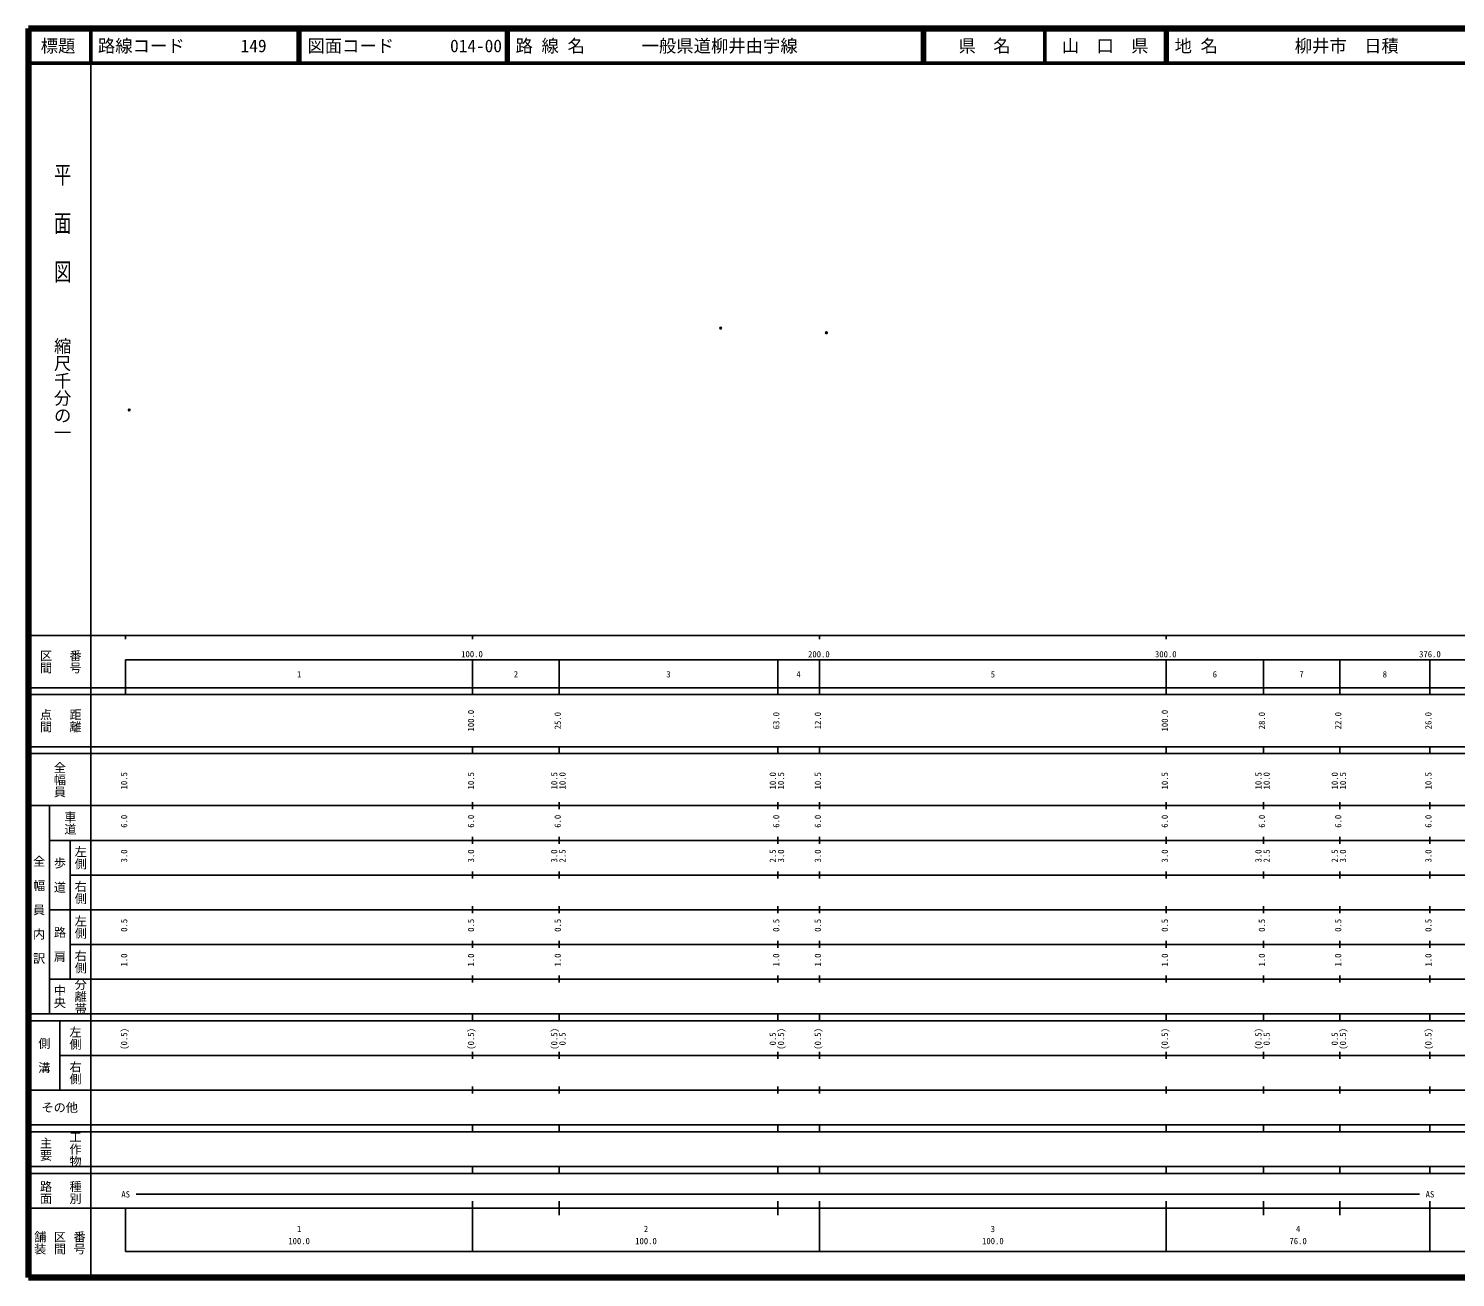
# Model space of a CAD drawing. Units: millimetres on the paper. Extents: x 40 to 680, y 20 to 380.
# Drawn here: x 40 to 451.4, y 20 to 380 of the extents above; entities that cross this region are included whole.
import ezdxf
from ezdxf.enums import TextEntityAlignment as Align

# ---------------------------------------------------------------- set-up
doc = ezdxf.new("R2010")
doc.units = ezdxf.units.MM
doc.header["$PDMODE"] = 32
doc.header["$PDSIZE"] = 0.5
doc.layers.add('M-OTRS', color=6, linetype='Continuous')
doc.layers.add('M-TTL-TXT', color=7, linetype='Continuous')
for name, color, linetype, lineweight in [('M-TTL', 2, 'Continuous', 140), ('M-TTL-BAND', 7, 'Continuous', 25), ('M-TTL-LINE', 7, 'Continuous', 50)]:
    doc.layers.add(name, color=color, linetype=linetype, lineweight=lineweight)
doc.styles.add('@ＭＳ ゴシック', font='')
doc.styles.add('ＭＳ ゴシック', font='')
doc.styles.get('@ＭＳ ゴシック').set_extended_font_data('@MS Gothic')
doc.styles.get('ＭＳ ゴシック').set_extended_font_data('MS Gothic')

msp = doc.modelspace()

# ---------------------------------------------------------------- linework, layer by layer
at = {"layer": 'M-OTRS'}
for p in [(239.531, 293.653), (270.023, 292.317), (69.039, 270.032)]:
    msp.add_point(p, dxfattribs=at)
at = {"layer": 'M-TTL'}
for p, q in [((40, 380), (40, 20)), ((680, 380), (40, 380)), ((40, 20), (680, 20))]:
    msp.add_line(p, q, dxfattribs=at)
at = {"layer": 'M-TTL-BAND'}
for p, q in [((58, 370), (58, 20)), ((40, 205), (579, 205)), ((68, 205), (68, 204)), ((168, 205), (168, 204)), ((268, 205), (268, 204)), ((368, 205), (368, 204)), ((68, 198), (579, 198)), ((68, 198), (68, 188)), ((168, 188), (168, 198)), ((193, 188), (193, 198)), ((256, 188), (256, 198)), ((268, 188), (268, 198)), ((368, 188), (368, 198)), ((396, 188), (396, 198)), ((418, 188), (418, 198)), ((444, 188), (444, 198)), ((40, 190), (579, 190)), ((40, 188), (579, 188)), ((40, 173), (579, 173)), ((168, 171), (168, 173)), ((193, 171), (193, 173)), ((256, 171), (256, 173)), ((268, 171), (268, 173)), ((368, 171), (368, 173)), ((396, 171), (396, 173)), ((418, 171), (418, 173)), ((444, 171), (444, 173)), ((40, 171), (579, 171)), ((168, 155), (168, 157)), ((193, 155), (193, 157)), ((256, 155), (256, 157)), ((268, 155), (268, 157)), ((368, 155), (368, 157)), ((396, 155), (396, 157)), ((418, 155), (418, 157)), ((444, 155), (444, 157)), ((40, 156), (579, 156)), ((46, 96), (46, 156)), ((46, 146), (579, 146)), ((52, 146), (52, 106)), ((168, 145), (168, 147)), ((193, 145), (193, 147)), ((256, 145), (256, 147)), ((268, 145), (268, 147)), ((368, 145), (368, 147)), ((396, 145), (396, 147)), ((418, 145), (418, 147)), ((444, 145), (444, 147)), ((52, 136), (579, 136)), ((168, 135), (168, 137)), ((193, 135), (193, 137)), ((256, 135), (256, 137)), ((268, 135), (268, 137)), ((368, 135), (368, 137)), ((396, 135), (396, 137)), ((418, 135), (418, 137)), ((444, 135), (444, 137)), ((46, 126), (579, 126)), ((168, 125), (168, 127)), ((193, 125), (193, 127)), ((256, 125), (256, 127)), ((268, 125), (268, 127)), ((368, 125), (368, 127)), ((396, 125), (396, 127)), ((418, 125), (418, 127)), ((444, 125), (444, 127)), ((52, 116), (579, 116)), ((168, 115), (168, 117)), ((193, 115), (193, 117)), ((256, 115), (256, 117)), ((268, 115), (268, 117)), ((368, 115), (368, 117)), ((396, 115), (396, 117)), ((418, 115), (418, 117)), ((444, 115), (444, 117)), ((168, 105), (168, 107)), ((193, 105), (193, 107)), ((256, 105), (256, 107)), ((268, 105), (268, 107)), ((368, 105), (368, 107)), ((396, 105), (396, 107)), ((418, 105), (418, 107)), ((444, 105), (444, 107)), ((46, 106), (579, 106)), ((40, 96), (579, 96)), ((168, 94), (168, 96)), ((193, 94), (193, 96)), ((256, 94), (256, 96)), ((268, 94), (268, 96)), ((368, 94), (368, 96)), ((396, 94), (396, 96)), ((418, 94), (418, 96)), ((444, 94), (444, 96)), ((40, 94), (579, 94)), ((49, 94), (49, 74)), ((49, 84), (579, 84)), ((168, 83), (168, 85)), ((193, 83), (193, 85)), ((256, 83), (256, 85)), ((268, 83), (268, 85)), ((368, 83), (368, 85)), ((396, 83), (396, 85)), ((418, 83), (418, 85)), ((444, 83), (444, 85)), ((168, 73), (168, 75)), ((193, 73), (193, 75)), ((256, 73), (256, 75)), ((268, 73), (268, 75)), ((368, 73), (368, 75)), ((396, 73), (396, 75)), ((418, 73), (418, 75)), ((444, 73), (444, 75)), ((40, 74), (579, 74)), ((40, 64), (579, 64)), ((40, 62), (579, 62)), ((168, 62), (168, 64)), ((193, 62), (193, 64)), ((256, 62), (256, 64)), ((268, 62), (268, 64)), ((368, 62), (368, 64)), ((396, 62), (396, 64)), ((418, 62), (418, 64)), ((444, 62), (444, 64)), ((40, 52), (579, 52)), ((40, 50), (579, 50)), ((168, 50), (168, 52)), ((193, 50), (193, 52)), ((256, 50), (256, 52)), ((268, 50), (268, 52)), ((368, 50), (368, 52)), ((396, 50), (396, 52)), ((418, 50), (418, 52)), ((444, 50), (444, 52)), ((71, 44), (441, 44)), ((168, 27.5), (168, 42)), ((193, 38), (193, 42)), ((256, 38), (256, 42)), ((268, 27.5), (268, 42)), ((368, 27.5), (368, 42)), ((396, 38), (396, 42)), ((418, 38), (418, 42)), ((444, 27.5), (444, 42)), ((40, 40), (579, 40)), ((68, 40), (68, 27.5)), ((68, 27.5), (579, 27.5))]:
    msp.add_line(p, q, dxfattribs=at)
at = {"layer": 'M-TTL-LINE'}
for p, q in [((58, 380), (58, 370)), ((117.75, 380), (117.75, 370)), ((118.25, 380), (118.25, 370)), ((177.75, 380), (177.75, 370)), ((178.25, 380), (178.25, 370)), ((297.75, 380), (297.75, 370)), ((298.25, 380), (298.25, 370)), ((333, 380), (333, 370)), ((367.75, 380), (367.75, 370)), ((368.25, 380), (368.25, 370)), ((40, 370), (680, 370))]:
    msp.add_line(p, q, dxfattribs=at)

# ---------------------------------------------------------------- texts
at = {"layer": 'M-TTL-BAND', "style": '@ＭＳ ゴシック', "width": 1.4}
msp.add_text('平  面  図', height=3.666, rotation=270, dxfattribs=at).set_placement((49.777, 306.475), align=Align.MIDDLE_RIGHT)
at = {"layer": 'M-TTL-BAND', "style": '@ＭＳ ゴシック'}
msp.add_text('縮尺千分の一', height=3.666, rotation=270, dxfattribs=at).set_placement((49.777, 261.03), align=Align.MIDDLE_RIGHT)
for s, p in [('区間', (45, 197.5)), ('番号', (53.5, 197.5)), ('点間', (45, 180.5)), ('距離', (53.5, 180.5)), ('全幅員', (49, 163.5)), ('車道', (52, 151)), ('左側', (55, 141)), ('全\u3000幅\u3000員\u3000内\u3000訳', (43, 126)), ('歩\u3000道', (49, 136)), ('右側', (55, 131)), ('左側', (55, 121)), ('路\u3000肩', (49, 116)), ('右側', (55, 111)), ('中央', (49, 101)), ('分離帯', (55, 101)), ('左側', (53.5, 89)), ('側\u3000溝', (44.5, 84)), ('右側', (53.5, 79)), ('工作物', (53.5, 57)), ('主要', (45, 57)), ('路面', (45, 44.5)), ('種別', (53.5, 44.5)), ('舗装', (43.333, 30)), ('区間', (49, 30)), ('番号', (54.667, 30))]:
    msp.add_text(s, height=2.566, rotation=270, dxfattribs=at).set_placement(p, align=Align.MIDDLE_CENTER)
at = {"layer": 'M-TTL-BAND', "style": 'ＭＳ ゴシック'}
for s, p in [('100.0', (167.844, 198.195)), ('200.0', (267.844, 198.195)), ('300.0', (367.844, 198.195)), ('376.0', (444, 198.195)), ('1', (118, 192.405)), ('2', (180.5, 192.405)), ('3', (224.5, 192.405)), ('4', (262, 192.405)), ('5', (318, 192.405)), ('6', (382, 192.405)), ('7', (407, 192.405)), ('8', (431, 192.405)), ('AS', (68, 42.5)), ('AS', (444, 42.5)), ('1', (118, 32.523)), ('2', (218, 32.523)), ('3', (318, 32.523)), ('4', (406, 32.523)), ('100.0', (118, 29.033)), ('100.0', (218, 29.033)), ('100.0', (318, 29.033)), ('76.0', (406, 29.033))]:
    msp.add_text(s, height=1.833, dxfattribs=at).set_placement(p, align=Align.BOTTOM_CENTER)
for s, p in [('100.0', (169, 180.5)), ('25.0', (194, 180.5)), ('63.0', (257, 180.5)), ('12.0', (269, 180.5)), ('100.0', (369, 180.5)), ('28.0', (397, 180.5)), ('22.0', (419, 180.5)), ('26.0', (445, 180.5)), ('10.5', (69, 163.174)), ('10.5', (169, 163.174)), ('10.5', (193, 163.174)), ('10.0', (195.37, 163.174)), ('10.0', (256, 163.174)), ('10.5', (258.37, 163.174)), ('10.5', (269, 163.174)), ('10.5', (369, 163.174)), ('10.5', (396, 163.174)), ('10.0', (398.37, 163.174)), ('10.0', (418, 163.174)), ('10.5', (420.37, 163.174)), ('10.5', (445, 163.174)), ('6.0', (69, 151.5)), ('6.0', (169, 151.5)), ('6.0', (194, 151.5)), ('6.0', (257, 151.5)), ('6.0', (269, 151.5)), ('6.0', (369, 151.5)), ('6.0', (397, 151.5)), ('6.0', (419, 151.5)), ('6.0', (445, 151.5)), ('3.0', (69, 141.5)), ('3.0', (169, 141.5)), ('3.0', (193, 141.5)), ('2.5', (195.37, 141.5)), ('2.5', (256, 141.5)), ('3.0', (258.37, 141.5)), ('3.0', (269, 141.5)), ('3.0', (369, 141.5)), ('3.0', (396, 141.5)), ('2.5', (398.37, 141.5)), ('2.5', (418, 141.5)), ('3.0', (420.37, 141.5)), ('3.0', (445, 141.5)), ('0.5', (69, 121.5)), ('0.5', (169, 121.5)), ('0.5', (194, 121.5)), ('0.5', (257, 121.5)), ('0.5', (269, 121.5)), ('0.5', (369, 121.5)), ('0.5', (397, 121.5)), ('0.5', (419, 121.5)), ('0.5', (445, 121.5)), ('1.0', (69, 111.5)), ('1.0', (169, 111.5)), ('1.0', (194, 111.5)), ('1.0', (257, 111.5)), ('1.0', (269, 111.5)), ('1.0', (369, 111.5)), ('1.0', (397, 111.5)), ('1.0', (419, 111.5)), ('1.0', (445, 111.5)), ('(0.5)', (69, 88.764)), ('(0.5)', (169, 88.764)), ('(0.5)', (193, 88.764)), ('(0.5)', (258.37, 88.764)), ('(0.5)', (269, 88.764)), ('(0.5)', (369, 88.764)), ('(0.5)', (396, 88.764)), ('(0.5)', (420.37, 88.764)), ('(0.5)', (445, 88.764)), ('0.5', (195.37, 88.764)), ('0.5', (256, 88.764)), ('0.5', (398.37, 88.764)), ('0.5', (418, 88.764))]:
    msp.add_text(s, height=1.833, rotation=90, dxfattribs=at).set_placement(p, align=Align.BOTTOM_CENTER)
msp.add_text('その他', height=2.566, dxfattribs=at).set_placement((49, 69), align=Align.MIDDLE_CENTER)
at = {"layer": 'M-TTL-TXT', "style": 'ＭＳ ゴシック'}
for s, p in [('標題', (48.5, 375)), ('県\u3000名', (315.625, 375)), ('山\u3000口\u3000県', (350.375, 375))]:
    msp.add_text(s, height=3.666, dxfattribs=at).set_placement(p, align=Align.MIDDLE_CENTER)
for s, p in [('路線コード', (60, 375)), ('149', (101.142, 375)), ('149', (101.142, 375)), ('149', (101.142, 375)), ('図面コード', (120.38, 375)), ('014-00', (161.521, 375)), ('路 線 名', (180.38, 375)), ('一般県道柳井由宇線', (216.734, 375)), ('地 名', (370.38, 375)), ('柳井市\u3000日積', (405.024, 375))]:
    msp.add_text(s, height=3.666, dxfattribs=at).set_placement(p, align=Align.MIDDLE_LEFT)

doc.saveas('drawing.dxf')
